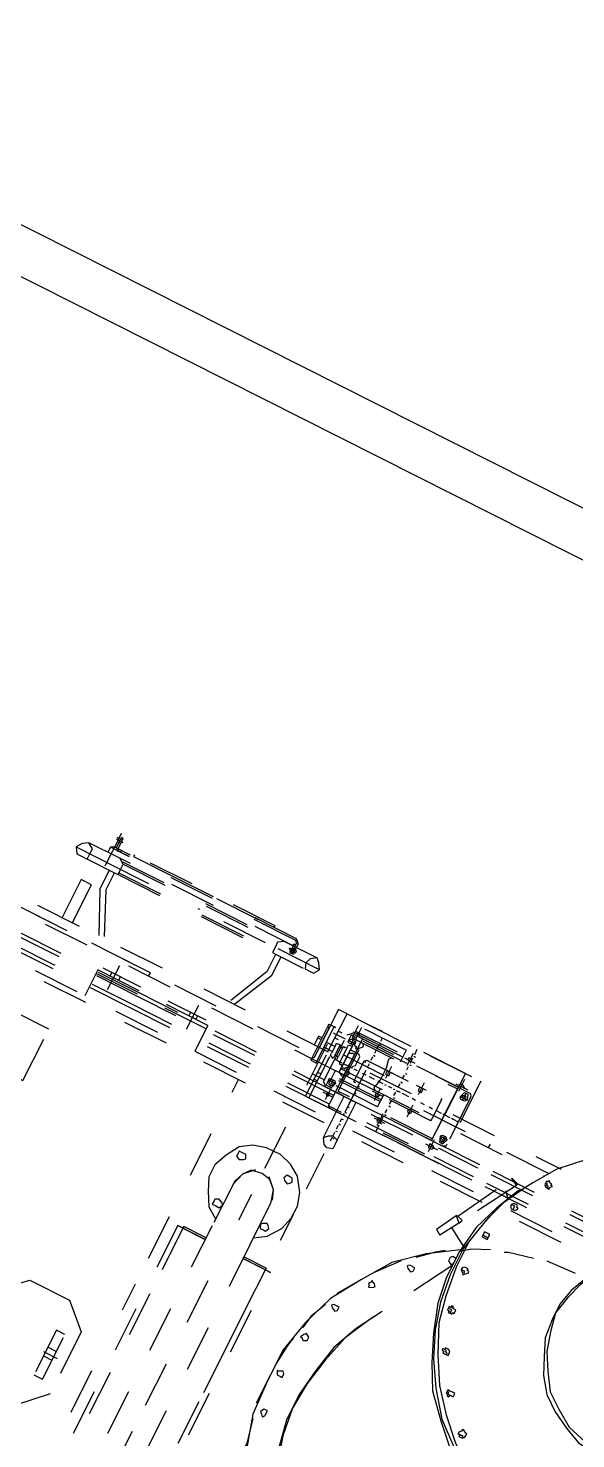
# Model space of a CAD drawing. Header units: metres. Extents: x 0 to 547597, y 0 to 1844684.
# Drawn here: x 543421.426 to 543422.604, y 1844514.609 to 1844517.641 of the extents above; entities that cross this region are included whole.
import ezdxf

# ---------------------------------------------------------------- set-up
doc = ezdxf.new("R2010")
doc.units = ezdxf.units.M
doc.linetypes.add('DASHED', pattern=[0.75, 0.5, -0.25])
for name, color, linetype in [('5_Thep', 4, 'Continuous'), ('TB220kVtuonglai', 8, 'DASHED'), ('TUONG RAO', 61, 'Continuous')]:
    doc.layers.add(name, color=color, linetype=linetype)

# ---------------------------------------------------------------- blocks, each defined once
blk = doc.blocks.new('MBA220-MB')
at = {"color": 1}
for points in [[(-2235.9, 834.9), (-2219.4, 797.7), (-2194.6, 764.6), (-2161.5, 739.8), (-2124.3, 719.1), (-2087.1, 706.7), (-2045.8, 698.5), (-2004.5, 706.7), (-1963.2, 719.1), (-1926, 739.8), (-1888.8, 764.6), (-1864, 797.7), (-1839.2, 834.9), (-1826.8, 880.3), (-1818.5, 921.6), (-1822.6, 963), (-1830.9, 1004.3), (-1847.4, 1041.5), (-1872.2, 1078.7), (-1901.2, 1103.5), (-1938.4, 1124.2), (-1975.5, 1136.6), (-2016.9, 1144.8), (-2062.3, 1140.7)], [(-2074.7, 454.6), (-2033.4, 392.6), (-1983.8, 334.8), (-1921.8, 293.4), (-1855.7, 252.1), (-1785.4, 227.3), (-1711, 210.8), (-1636.6, 210.8), (-1558.1, 214.9), (-1487.9, 235.6)], [(-2140.9, 723.3), (-2103.7, 706.7), (-2066.5, 698.5), (-2029.3, 698.5), (-1987.9, 702.6), (-1950.8, 719.1), (-1913.6, 735.7), (-1880.5, 760.5), (-1855.7, 793.5), (-1835, 830.7), (-1818.5, 867.9), (-1814.4, 909.2), (-1814.4, 950.6), (-1822.6, 991.9), (-1835, 1029.1), (-1855.7, 1062.2), (-1880.5, 1091.1), (-1913.6, 1111.8)], [(-1880.5, 363.7), (-1822.6, 330.6), (-1764.8, 305.8), (-1702.8, 293.4), (-1640.8, 285.2), (-1578.8, 285.2), (-1516.8, 297.6)], [(-1851.6, 347.2), (-1793.7, 318.2), (-1731.7, 301.7), (-1669.7, 289.3), (-1607.7, 285.2), (-1545.7, 293.4), (-1487.9, 310)], [(-2463.2, 967.1), (-2467.4, 901), (-2463.2, 834.9), (-2455, 772.9), (-2434.3, 715), (-2401.2, 657.1), (-2368.2, 607.5), (-2322.7, 562.1), (-2273.1, 529), (-2219.4, 496), (-2157.4, 475.3), (-2099.5, 462.9), (-2037.5, 462.9), (-1971.4, 471.2), (-1913.6, 483.6), (-1851.6, 512.5), (-1793.7, 545.5), (-1744.1, 586.9), (-1698.6, 632.3), (-1661.4, 686.1)], [(-2256.6, 731.5), (-2256.6, 603.4)], [(-2248.3, 731.5), (-2248.3, 603.4)], [(-2227.7, 731.5), (-2227.7, 603.4)], [(-2219.4, 731.5), (-2219.4, 603.4)], [(-2140.9, 698.5), (-2136.7, 632.3)], [(-2252.5, 516.6), (-2198.7, 487.7), (-2136.7, 471.2), (-2078.9, 458.8), (-2016.9, 458.8), (-1954.9, 467), (-1897, 483.6), (-1839.2, 508.4), (-1785.4, 541.4), (-1731.7, 582.7), (-1690.4, 632.3), (-1653.2, 681.9)], [(-2252.5, 516.6), (-2198.7, 487.7), (-2136.7, 471.2), (-2078.9, 458.8), (-2016.9, 458.8), (-1954.9, 467), (-1897, 483.6), (-1839.2, 508.4), (-1785.4, 541.4), (-1731.7, 582.7), (-1690.4, 632.3), (-1653.2, 681.9)], [(-2244.2, 508.4), (-2190.5, 483.6), (-2132.6, 462.9), (-2070.6, 454.6), (-2008.6, 454.6), (-1950.8, 462.9), (-1888.8, 483.6), (-1830.9, 508.4), (-1777.2, 537.3), (-1727.6, 582.7), (-1686.2, 624.1), (-1644.9, 677.8)], [(-2198.7, 512.5), (-2198.7, 640.6)], [(-2186.3, 640.6), (-2186.3, 512.5)], [(-1719.3, 644.7), (-1727.6, 644.7), (-1727.6, 640.6), (-1731.7, 636.5), (-1731.7, 632.3), (-1727.6, 632.3), (-1723.4, 628.2), (-1719.3, 628.2), (-1719.3, 632.3), (-1715.2, 632.3), (-1715.2, 640.6), (-1719.3, 644.7)], [(-1715.2, 640.6), (-1719.3, 640.6), (-1719.3, 636.5), (-1719.3, 636.5), (-1719.3, 628.2)], [(-1715.2, 640.6), (-1719.3, 640.6), (-1719.3, 636.5), (-1719.3, 636.5), (-1719.3, 628.2)], [(-2128.5, 603.4), (-2116.1, 549.7), (-2111.9, 541.4)], [(-1785.4, 582.7), (-1793.7, 582.7), (-1793.7, 578.6), (-1793.7, 570.3), (-1793.7, 570.3), (-1793.7, 566.2), (-1785.4, 566.2), (-1785.4, 570.3), (-1785.4, 570.3), (-1781.3, 570.3), (-1781.3, 574.5), (-1785.4, 574.5), (-1785.4, 582.7), (-1785.4, 582.7)], [(-1785.4, 578.6), (-1785.4, 574.5), (-1785.4, 574.5), (-1785.4, 570.3), (-1789.6, 570.3), (-1789.6, 566.2)], [(-1785.4, 578.6), (-1785.4, 574.5), (-1785.4, 574.5), (-1785.4, 570.3), (-1789.6, 570.3), (-1789.6, 566.2)], [(1554, -1091.1), (-2326.8, -1091.1), (-2326.8, 570.3)], [(-2306.2, 549.7), (-2306.2, 409.2), (-2297.9, 409.2)], [(-2306.2, 549.7), (-2306.2, -1058), (-2297.9, -1058)], [(-2281.4, 566.2), (-2285.5, 570.3), (-2285.5, 566.2), (-2289.7, 566.2), (-2289.7, 562.1), (-2293.8, 557.9), (-2289.7, 557.9), (-2289.7, 553.8), (-2281.4, 553.8), (-2277.3, 557.9), (-2277.3, 566.2), (-2281.4, 566.2)], [(-2277.3, 562.1), (-2281.4, 562.1), (-2281.4, 557.9), (-2285.5, 557.9), (-2285.5, 553.8)], [(-2277.3, 562.1), (-2281.4, 562.1), (-2281.4, 557.9), (-2285.5, 557.9), (-2285.5, 553.8)], [(-2297.9, -1058), (-2297.9, 545.5)], [(-2256.6, 541.4), (-2256.6, 409.2)], [(-2256.6, 516.6), (-2252.5, 516.6)], [(-2244.2, 508.4), (-2252.5, 516.6)], [(-2248.3, 541.4), (-2248.3, 409.2)], [(-2227.7, 541.4), (-2227.7, 409.2)], [(-2219.4, 541.4), (-2219.4, 409.2)], [(-2207, 524.9), (-2211.1, 524.9), (-2211.1, 520.8), (-2215.3, 520.8), (-2215.3, 512.5), (-2211.1, 508.4), (-2207, 508.4), (-2202.9, 512.5), (-2202.9, 520.8), (-2207, 524.9)], [(-2202.9, 516.6), (-2207, 516.6), (-2211.1, 516.6), (-2211.1, 508.4)], [(-2202.9, 516.6), (-2207, 516.6), (-2211.1, 516.6), (-2211.1, 508.4)], [(-1864, 533.2), (-1868.1, 533.2), (-1872.2, 529), (-1872.2, 520.8), (-1868.1, 520.8), (-1868.1, 516.6), (-1864, 516.6), (-1864, 520.8), (-1859.8, 520.8), (-1859.8, 524.9), (-1859.8, 529), (-1859.8, 529), (-1859.8, 533.2), (-1864, 533.2)], [(-1859.8, 529), (-1859.8, 529), (-1864, 529), (-1864, 524.9), (-1868.1, 524.9), (-1868.1, 516.6)], [(-1859.8, 529), (-1859.8, 529), (-1864, 529), (-1864, 524.9), (-1868.1, 524.9), (-1868.1, 516.6)], [(-2252.5, 500.1), (-2256.6, 500.1), (-2260.7, 487.7), (-2260.7, 483.6), (-2252.5, 500.1)], [(-2252.5, 500.1), (-2132.6, 429.8)], [(-2231.8, 483.6), (-2219.4, 496)], [(-2124.3, 496), (-2128.5, 496), (-2132.6, 496), (-2132.6, 483.6), (-2128.5, 483.6), (-2128.5, 483.6), (-2124.3, 483.6), (-2124.3, 483.6), (-2120.2, 483.6), (-2120.2, 496), (-2124.3, 496)], [(-2120.2, 496), (-2124.3, 496), (-2124.3, 491.8), (-2124.3, 491.8), (-2124.3, 483.6)], [(-2120.2, 496), (-2124.3, 496), (-2124.3, 491.8), (-2124.3, 491.8), (-2124.3, 483.6)], [(-2103.7, 512.5), (-2087.1, 475.3), (-2070.6, 454.6)], [(-2037.5, 491.8), (-2041.7, 491.8), (-2041.7, 487.7), (-2045.8, 487.7), (-2045.8, 479.4), (-2041.7, 475.3), (-2037.5, 475.3), (-2033.4, 479.4), (-2029.3, 483.6), (-2029.3, 483.6), (-2033.4, 487.7), (-2037.5, 491.8)], [(-1946.6, 504.2), (-1954.9, 504.2), (-1954.9, 500.1), (-1954.9, 496), (-1959, 496), (-1959, 491.8), (-1954.9, 491.8), (-1954.9, 487.7), (-1946.6, 487.7), (-1946.6, 491.8), (-1942.5, 491.8), (-1942.5, 500.1), (-1946.6, 500.1), (-1946.6, 504.2)], [(-1942.5, 496), (-1950.8, 496), (-1950.8, 487.7)], [(-1942.5, 496), (-1950.8, 496), (-1950.8, 487.7)], [(-2136.7, 417.4), (-2260.7, 483.6)], [(-2107.8, 417.4), (-2083, 458.8)], [(-2033.4, 483.6), (-2037.5, 483.6), (-2037.5, 483.6), (-2037.5, 483.6), (-2037.5, 475.3)], [(-2033.4, 483.6), (-2037.5, 483.6), (-2037.5, 483.6), (-2037.5, 483.6), (-2037.5, 475.3)], [(-2198.7, 322.4), (-2198.7, 450.5)], [(-2186.3, 450.5), (-2186.3, 322.4)], [(-2124.3, 425.7), (-2132.6, 429.8), (-2136.7, 417.4), (-2136.7, 413.3), (-2124.3, 425.7)], [(-2124.3, 425.7), (-2083, 400.9)], [(-2058.2, 425.7), (-2045.8, 409.2), (-2016.9, 376.1)], [(-2054.1, 454.6), (-2054.1, 446.4), (-2049.9, 442.2), (-2041.7, 442.2), (-2037.5, 450.5), (-2041.7, 454.6)], [(-2037.5, 454.6), (-1851.6, 347.2)], [(-2256.6, 409.2), (-2256.6, 409.2)], [(-2256.6, 409.2), (-2256.6, 314.1)], [(-2248.3, 409.2), (-2248.3, 409.2)], [(-2248.3, 409.2), (-2248.3, 314.1)], [(-2227.7, 409.2), (-2227.7, 409.2)], [(-2227.7, 409.2), (-2227.7, 314.1)], [(-2219.4, 409.2), (-2219.4, 409.2)], [(-2219.4, 409.2), (-2219.4, 314.1)], [(-2091.3, 388.5), (-2136.7, 413.3)], [(-2091.3, 388.5), (-2083, 400.9)], [(-1983.8, 380.2), (-1987.9, 384.4), (-1996.2, 384.4), (-1996.2, 372), (-1992.1, 367.8), (-1987.9, 372), (-1983.8, 380.2)], [(-1996.2, 351.3), (-1946.6, 310)], [(-2417.8, 330.6), (-2219.4, 330.6), (-2219.4, 8.3)], [(-2417.8, 8.3), (-2417.8, 330.6)], [(-2388.8, 293.4), (-2388.8, 293.4), (-2388.8, 301.7), (-2388.8, 305.8), (-2393, 301.7), (-2393, 293.4), (-2388.8, 293.4)], [(-2388.8, 285.2), (-2388.8, 314.1)], [(-2376.4, 326.5), (-2380.6, 326.5), (-2384.7, 322.4)], [(-2384.7, 37.2), (-2384.7, 322.4)], [(-2364, 318.2), (-2364, 310), (-2368.2, 305.8), (-2380.6, 310), (-2380.6, 318.2), (-2368.2, 322.4), (-2364, 318.2)], [(-2364, 314.1), (-2380.6, 314.1)], [(-2376.4, 326.5), (-2264.9, 326.5)], [(-2368.2, 310), (-2368.2, 310), (-2368.2, 318.2), (-2372.3, 318.2), (-2376.4, 314.1), (-2372.3, 310), (-2368.2, 310)], [(-2368.2, 322.4), (-2368.2, 305.8)], [(-2318.6, 314.1), (-2318.6, 326.5)], [(-2318.6, 310), (-2318.6, 314.1)], [(-2318.6, 293.4), (-2318.6, 305.8)], [(-2277.3, 318.2), (-2277.3, 310), (-2273.1, 305.8), (-2260.7, 310), (-2260.7, 318.2), (-2273.1, 322.4), (-2277.3, 318.2)], [(-2277.3, 314.1), (-2260.7, 314.1)], [(-2273.1, 322.4), (-2273.1, 305.8)], [(-2273.1, 310), (-2264.9, 310), (-2264.9, 318.2), (-2273.1, 318.2), (-2273.1, 310), (-2273.1, 310)], [(-2256.6, 318.2), (-2260.7, 326.5), (-2264.9, 326.5)], [(-2256.6, 318.2), (-2256.6, 37.2)], [(-2244.2, 293.4), (-2240.1, 293.4), (-2240.1, 301.7), (-2244.2, 305.8), (-2248.3, 301.7), (-2248.3, 293.4), (-2244.2, 293.4)], [(-2244.2, 285.2), (-2244.2, 314.1)], [(-1913.6, 314.1), (-1917.7, 322.4), (-1921.8, 326.5), (-1926, 322.4), (-1930.1, 314.1), (-1926, 314.1), (-1921.8, 310), (-1917.7, 314.1), (-1913.6, 314.1)], [(-2219.4, 66.1), (-2223.5, 62), (-2417.8, 62), (-2417.8, 293.4), (-2219.4, 293.4), (-2219.4, 66.1)], [(-2417.8, 293.4), (-2417.8, 62)], [(-2405.4, 297.6), (-2376.4, 297.6)], [(-2256.6, 62), (-2256.6, 293.4), (-2384.7, 293.4), (-2384.7, 62), (-2256.6, 62)], [(-2380.6, 70.3), (-2380.6, 293.4), (-2380.6, 293.4)], [(-2380.6, 293.4), (-2380.6, 293.4)], [(-2380.6, 293.4), (-2260.7, 293.4)], [(-2318.6, 289.3), (-2318.6, 293.4)], [(-2318.6, 272.8), (-2318.6, 285.2)], [(-2260.7, 297.6), (-2231.8, 297.6)], [(-2260.7, 293.4), (-2260.7, 293.4)], [(-2260.7, 293.4), (-2260.7, 70.3)], [(-2223.5, 293.4), (-2223.5, 62)], [(-1921.8, 293.4), (-1872.2, 260.4), (-1868.1, 260.4)], [(-1835, 272.8), (-1839.2, 276.9), (-1847.4, 276.9), (-1847.4, 264.5), (-1843.3, 260.4), (-1839.2, 264.5), (-1835, 272.8)], [(-2347.5, 90.9), (-2347.5, 272.8)], [(-2343.4, 272.8), (-2347.5, 272.8)], [(-2343.4, 272.8), (-2297.9, 272.8)], [(-2318.6, 272.8), (-2318.6, 272.8)], [(-2318.6, 256.2), (-2318.6, 264.5)], [(-2318.6, 252.1), (-2318.6, 252.1)], [(-2318.6, 235.6), (-2318.6, 243.8)], [(-2293.8, 272.8), (-2297.9, 272.8)], [(-2293.8, 272.8), (-2293.8, 90.9)], [(-2256.6, 252.1), (-2256.6, 124)], [(-2248.3, 252.1), (-2248.3, 124)], [(-2227.7, 252.1), (-2227.7, 124)], [(-2219.4, 252.1), (-2219.4, 124)], [(-2198.7, 132.3), (-2198.7, 260.4)], [(-2186.3, 260.4), (-2186.3, 132.3)], [(-1839.2, 248), (-1802, 231.4), (-1773, 227.3)], [(-1748.2, 239.7), (-1752.4, 248), (-1760.6, 248), (-1764.8, 239.7), (-1760.6, 235.6), (-1752.4, 231.4), (-1752.4, 235.6), (-1748.2, 239.7)], [(-2359.9, 223.2), (-2331, 223.2)], [(-2347.5, 235.6), (-2347.5, 210.8)], [(-2347.5, 219), (-2339.2, 219), (-2339.2, 227.3), (-2347.5, 227.3), (-2347.5, 219), (-2347.5, 219)], [(-2318.6, 231.4), (-2318.6, 231.4)], [(-2318.6, 214.9), (-2318.6, 223.2)], [(-2306.2, 223.2), (-2277.3, 223.2)], [(-2293.8, 235.6), (-2293.8, 210.8)], [(-2293.8, 219), (-2289.7, 219), (-2285.5, 223.2), (-2289.7, 227.3), (-2293.8, 227.3), (-2293.8, 219), (-2293.8, 219)], [(-1744.1, 219), (-1723.4, 214.9), (-1678, 210.8)], [(-1657.3, 231.4), (-1657.3, 235.6), (-1665.6, 235.6), (-1669.7, 231.4), (-1665.6, 223.2), (-1665.6, 219), (-1657.3, 223.2), (-1657.3, 231.4)], [(-1562.3, 235.6), (-1566.4, 239.7), (-1578.8, 239.7), (-1578.8, 231.4), (-1570.5, 227.3), (-1566.4, 231.4), (-1562.3, 235.6)], [(-1549.9, 219), (-1496.1, 231.4), (-1487.9, 231.4)], [(-2388.8, 161.2), (-2388.8, 186)], [(-2318.6, 210.8), (-2318.6, 210.8)], [(-2318.6, 194.2), (-2318.6, 206.6)], [(-2318.6, 190.1), (-2318.6, 194.2)], [(-2318.6, 177.7), (-2318.6, 186)], [(-2244.2, 161.2), (-2244.2, 186)], [(-1649, 210.8), (-1582.9, 210.8)], [(-2405.4, 177.7), (-2417.8, 177.7)], [(-2405.4, 173.6), (-2376.4, 173.6)], [(-2405.4, 157.1), (-2376.4, 157.1)], [(-2405.4, 157.1), (-2405.4, 41.3)], [(-2401.2, 177.7), (-2401.2, 181.8)], [(-2384.7, 177.7), (-2397.1, 177.7)], [(-2388.8, 169.5), (-2388.8, 169.5), (-2388.8, 177.7), (-2388.8, 177.7), (-2393, 177.7), (-2393, 169.5), (-2388.8, 169.5)], [(-2393, 41.3), (-2393, 157.1)], [(-2388.8, 157.1), (-2388.8, 41.3)], [(-2380.6, 177.7), (-2380.6, 181.8)], [(-2368.2, 177.7), (-2376.4, 177.7)], [(-2376.4, 41.3), (-2376.4, 157.1)], [(-2359.9, 177.7), (-2359.9, 181.8)], [(-2347.5, 177.7), (-2355.8, 177.7)], [(-2347.5, 157.1), (-2347.5, 132.3)], [(-2339.2, 177.7), (-2339.2, 181.8)], [(-2326.8, 177.7), (-2335.1, 177.7)], [(-2318.6, 177.7), (-2318.6, 181.8)], [(-2318.6, 169.5), (-2318.6, 173.6)], [(-2318.6, 157.1), (-2318.6, 165.3)], [(-2318.6, 148.8), (-2318.6, 152.9)], [(-2306.2, 177.7), (-2314.5, 177.7)], [(-2302.1, 177.7), (-2302.1, 181.8)], [(-2269, 157.1), (-2297.9, 157.1)], [(-2297.9, 41.3), (-2297.9, 157.1)], [(-2285.5, 177.7), (-2293.8, 177.7)], [(-2293.8, 157.1), (-2293.8, 132.3)], [(-2285.5, 157.1), (-2285.5, 41.3)], [(-2281.4, 177.7), (-2281.4, 181.8)], [(-2281.4, 157.1), (-2281.4, 41.3)], [(-2264.9, 177.7), (-2273.1, 177.7)], [(-2269, 157.1), (-2269, 41.3)], [(-2260.7, 177.7), (-2260.7, 181.8)], [(-2260.7, 173.6), (-2231.8, 173.6)], [(-2244.2, 177.7), (-2256.6, 177.7)], [(-2244.2, 169.5), (-2240.1, 169.5), (-2240.1, 177.7), (-2244.2, 177.7), (-2248.3, 177.7), (-2248.3, 169.5), (-2244.2, 169.5)], [(-2240.1, 177.7), (-2240.1, 181.8)], [(-2219.4, 177.7), (-2235.9, 177.7)], [(-2372.3, 132.3), (-2376.4, 136.4)], [(-2372.3, 132.3), (-2368.2, 132.3)], [(-2368.2, 132.3), (-2351.6, 136.4), (-2335.1, 136.4), (-2322.7, 136.4), (-2306.2, 132.3)], [(-2359.9, 144.7), (-2331, 144.7)], [(-2347.5, 140.5), (-2339.2, 140.5), (-2339.2, 148.8), (-2347.5, 148.8), (-2347.5, 140.5), (-2347.5, 140.5)], [(-2335.1, 140.5), (-2335.1, -37.2)], [(-2318.6, 136.4), (-2318.6, 144.7)], [(-2318.6, 132.3), (-2318.6, 136.4)], [(-2318.6, 111.6), (-2318.6, 124)], [(-2306.2, 144.7), (-2277.3, 144.7)], [(-2302.1, 132.3), (-2306.2, 132.3)], [(-2297.9, 136.4), (-2302.1, 132.3)], [(-2293.8, 140.5), (-2289.7, 140.5), (-2285.5, 144.7), (-2289.7, 148.8), (-2293.8, 148.8), (-2293.8, 140.5), (-2293.8, 140.5)], [(-2405.4, 99.2), (-2397.1, 99.2)], [(-2393, 99.2), (-2393, 103.3)], [(-2388.8, 99.2), (-2380.6, 99.2)], [(-2380.6, 99.2), (-2380.6, 103.3)], [(-2376.4, 99.2), (-2368.2, 99.2)], [(-2364, 99.2), (-2364, 103.3)], [(-2359.9, 99.2), (-2351.6, 99.2)], [(-2347.5, 99.2), (-2347.5, 103.3)], [(-2343.4, 99.2), (-2335.1, 99.2)], [(-2335.1, 99.2), (-2335.1, 103.3)], [(-2326.8, 99.2), (-2322.7, 99.2)], [(-2326.8, 99.2), (-2041.7, 99.2)], [(-2318.6, 111.6), (-2318.6, 111.6)], [(-2318.6, 99.2), (-2318.6, 103.3)], [(-2318.6, 95.1), (-2318.6, 103.3)], [(-2314.5, 99.2), (-2306.2, 99.2)], [(-2306.2, 99.2), (-2306.2, 103.3)], [(-2297.9, 99.2), (-2293.8, 99.2)], [(-2289.7, 99.2), (-2289.7, 103.3)], [(-2285.5, 99.2), (-2277.3, 99.2)], [(-2273.1, 99.2), (-2273.1, 103.3)], [(-2157.4, 111.6), (-2269, 111.6)], [(-2269, 99.2), (-2260.7, 99.2)], [(-2256.6, 99.2), (-2256.6, 103.3)], [(-2252.5, 99.2), (-2248.3, 99.2)], [(-2240.1, 99.2), (-2240.1, 103.3)], [(-2240.1, 99.2), (-2231.8, 99.2)], [(-2227.7, 99.2), (-2227.7, 103.3)], [(-2223.5, 99.2), (-2219.4, 99.2)], [(-2211.1, 99.2), (-2211.1, 103.3)], [(-2211.1, 99.2), (-2202.9, 99.2)], [(-2198.7, 99.2), (-2198.7, 103.3)], [(-2194.6, 99.2), (-2186.3, 99.2)], [(-2182.2, 99.2), (-2182.2, 103.3)], [(-2178.1, 99.2), (-2169.8, 99.2)], [(-2140.9, 99.2), (-2145, 90.9), (-2157.4, 82.7), (-2165.7, 90.9), (-2169.8, 99.2), (-2165.7, 111.6), (-2157.4, 111.6), (-2145, 111.6), (-2140.9, 99.2)], [(-2165.7, 99.2), (-2165.7, 103.3)], [(-2165.7, 99.2), (-2157.4, 99.2)], [(-1897, 45.5), (-1913.6, 70.3), (-1942.5, 90.9), (-1971.4, 99.2), (-2000.3, 99.2), (-2029.3, 90.9), (-2058.2, 70.3), (-2074.7, 45.5), (-2083, 16.5), (-2083, -16.5), (-2074.7, -45.5), (-2058.2, -70.3), (-2029.3, -86.8), (-2000.3, -99.2), (-1971.4, -99.2), (-1942.5, -86.8), (-1913.6, -70.3), (-1897, -45.5)], [(-1897, 45.5), (-1913.6, 70.3), (-1942.5, 90.9), (-1971.4, 99.2), (-2000.3, 99.2), (-2029.3, 90.9), (-2058.2, 70.3), (-2074.7, 45.5), (-2083, 16.5), (-2083, -16.5), (-2074.7, -45.5), (-2058.2, -70.3), (-2029.3, -86.8), (-2000.3, -99.2), (-1971.4, -99.2), (-1942.5, -86.8), (-1913.6, -70.3), (-1897, -45.5)], [(-1979.7, 99.2), (-1917.7, 99.2)], [(-1847.4, 45.5), (-1847.4, 99.2), (-1851.6, 99.2), (-1851.6, 45.5)], [(-1851.6, 99.2), (-1471.3, 99.2)], [(-1256.4, 111.6), (-1847.4, 111.6)], [(-1847.4, 99.2), (-1847.4, 111.6)], [(-1847.4, 111.6), (-1847.4, 45.5)], [(-1690.4, 99.2), (-1847.4, 99.2)], [(-1690.4, 99.2), (-1591.2, 99.2)], [(-1529.2, 99.2), (-1401.1, 99.2)], [(-2388.8, 37.2), (-2388.8, 62)], [(-2380.6, 70.3), (-2380.6, 66.1), (-2380.6, 66.1)], [(-2260.7, 66.1), (-2380.6, 66.1)], [(-2376.4, 66.1), (-2372.3, 70.3)], [(-2372.3, 70.3), (-2368.2, 70.3)], [(-2368.2, 70.3), (-2368.2, 70.3), (-2364, 66.1), (-2359.9, 62), (-2359.9, 62)], [(-2359.9, 49.6), (-2364, 49.6), (-2368.2, 49.6), (-2364, 53.7), (-2364, 57.9), (-2359.9, 57.9), (-2359.9, 62)], [(-2359.9, 62), (-2359.9, 62)], [(-2318.6, 70.3), (-2322.7, 70.3), (-2322.7, 70.3), (-2326.8, 74.4), (-2347.5, 74.4), (-2351.6, 70.3), (-2351.6, 70.3)], [(-2351.6, 70.3), (-2351.6, 49.6)], [(-2297.9, 86.8), (-2343.4, 86.8), (-2347.5, 90.9)], [(-2347.5, 57.9), (-2347.5, 62), (-2293.8, 62), (-2293.8, 57.9)], [(-2343.4, 86.8), (-2343.4, 90.9)], [(-2318.6, 90.9), (-2318.6, 90.9)], [(-2318.6, 74.4), (-2318.6, 82.7)], [(-2318.6, 70.3), (-2318.6, 49.6)], [(-2318.6, 70.3), (-2318.6, 70.3)], [(-2318.6, 53.7), (-2318.6, 66.1)], [(-2306.2, 70.3), (-2306.2, 70.3), (-2310.3, 66.1), (-2314.5, 62), (-2314.5, 62)], [(-2314.5, 49.6), (-2310.3, 49.6), (-2306.2, 49.6), (-2310.3, 53.7), (-2310.3, 57.9), (-2314.5, 57.9), (-2314.5, 62)], [(-2314.5, 62), (-2314.5, 62)], [(-2302.1, 70.3), (-2306.2, 70.3)], [(-2302.1, 70.3), (-2297.9, 66.1)], [(-2297.9, 86.8), (-2293.8, 86.8), (-2293.8, 90.9)], [(-2157.4, 82.7), (-2269, 82.7)], [(-2260.7, 66.1), (-2260.7, 70.3)], [(-2256.6, 62), (-2256.6, -66.1)], [(-2248.3, 62), (-2248.3, -66.1)], [(-2244.2, 37.2), (-2244.2, 62)], [(-2227.7, 62), (-2227.7, -66.1)], [(-2219.4, 62), (-2219.4, -66.1)], [(-2198.7, -57.9), (-2198.7, 70.3)], [(-2186.3, 70.3), (-2186.3, -57.9)], [(-2033.4, 57.9), (-2037.5, 62), (-2041.7, 66.1), (-2049.9, 62), (-2049.9, 57.9), (-2049.9, 49.6), (-2041.7, 45.5), (-2037.5, 49.6), (-2033.4, 57.9)], [(-2033.4, 57.9), (-2037.5, 62), (-2041.7, 66.1), (-2049.9, 62), (-2049.9, 57.9), (-2049.9, 49.6), (-2041.7, 45.5), (-2037.5, 49.6), (-2033.4, 57.9)], [(-1921.8, 57.9), (-1921.8, 62), (-1930.1, 66.1), (-1934.2, 62), (-1938.4, 57.9), (-1934.2, 49.6), (-1930.1, 45.5), (-1921.8, 49.6), (-1921.8, 57.9)], [(-1921.8, 57.9), (-1921.8, 62), (-1930.1, 66.1), (-1934.2, 62), (-1938.4, 57.9), (-1934.2, 49.6), (-1930.1, 45.5), (-1921.8, 49.6), (-1921.8, 57.9)], [(-2405.4, 49.6), (-2376.4, 49.6)], [(-2405.4, 41.3), (-2376.4, 41.3)], [(-2388.8, 45.5), (-2388.8, 49.6), (-2388.8, 49.6), (-2388.8, 53.7), (-2393, 49.6), (-2393, 49.6), (-2388.8, 45.5)], [(-2384.7, 37.2), (-2380.6, 33.1), (-2376.4, 28.9)], [(-2364, 37.2), (-2364, 49.6), (-2368.2, 53.7), (-2380.6, 49.6), (-2380.6, 37.2), (-2368.2, 37.2), (-2364, 37.2)], [(-2364, 45.5), (-2380.6, 45.5)], [(-2368.2, 37.2), (-2368.2, 41.3), (-2368.2, 49.6), (-2372.3, 49.6), (-2376.4, 45.5), (-2372.3, 41.3), (-2368.2, 37.2)], [(-2368.2, 37.2), (-2368.2, 53.7)], [(-2351.6, 41.3), (-2359.9, 41.3), (-2359.9, 45.5), (-2359.9, 49.6), (-2359.9, 49.6), (-2351.6, 49.6)], [(-2351.6, 49.6), (-2318.6, 49.6)], [(-2351.6, 41.3), (-2351.6, 37.2)], [(-2351.6, 41.3), (-2318.6, 41.3)], [(-2347.5, 33.1), (-2351.6, 33.1), (-2351.6, 37.2)], [(-2347.5, 57.9), (-2343.4, 49.6), (-2339.2, 49.6)], [(-2347.5, 33.1), (-2347.5, 24.8)], [(-2347.5, 33.1), (-2326.8, 33.1)], [(-2302.1, 49.6), (-2339.2, 49.6)], [(-2318.6, 33.1), (-2326.8, 33.1)], [(-2326.8, 33.1), (-2326.8, 24.8)], [(-2318.6, 49.6), (-2318.6, 53.7)], [(-2318.6, 41.3), (-2314.5, 41.3), (-2314.5, 45.5), (-2314.5, 49.6), (-2314.5, 49.6), (-2318.6, 49.6)], [(-2318.6, 28.9), (-2318.6, 45.5)], [(-2318.6, 41.3), (-2318.6, 37.2)], [(-2302.1, 49.6), (-2297.9, 49.6), (-2293.8, 57.9)], [(-2269, 41.3), (-2297.9, 41.3)], [(-2277.3, 37.2), (-2277.3, 49.6), (-2273.1, 53.7), (-2260.7, 49.6), (-2260.7, 37.2), (-2273.1, 37.2), (-2277.3, 37.2)], [(-2277.3, 45.5), (-2260.7, 45.5)], [(-2273.1, 37.2), (-2273.1, 53.7)], [(-2273.1, 37.2), (-2264.9, 41.3), (-2264.9, 49.6), (-2273.1, 49.6), (-2273.1, 41.3), (-2273.1, 37.2)], [(-2264.9, 28.9), (-2260.7, 33.1), (-2256.6, 37.2)], [(-2260.7, 49.6), (-2231.8, 49.6)], [(-2244.2, 45.5), (-2240.1, 49.6), (-2240.1, 49.6), (-2244.2, 53.7), (-2248.3, 49.6), (-2248.3, 49.6), (-2244.2, 45.5)], [(-1979.7, 45.5), (-2008.6, 37.2), (-2029.3, 16.5)], [(-1987.9, 45.5), (-2008.6, 37.2), (-2025.1, 20.7), (-2029.3, 0), (-2025.1, -24.8), (-2008.6, -37.2), (-1987.9, -45.5)], [(-1979.7, 45.5), (-2008.6, 37.2), (-2029.3, 16.5)], [(-1987.9, 45.5), (-2008.6, 37.2), (-2025.1, 20.7), (-2029.3, 0), (-2025.1, -24.8), (-2008.6, -37.2), (-1987.9, -45.5)], [(-1880.5, 45.5), (-1987.9, 45.5)], [(-1880.5, 45.5), (-1987.9, 45.5)], [(-1880.5, 45.5), (-913.4, 45.5)], [(-1880.5, 45.5), (-913.4, 45.5)], [(-2219.4, 16.5), (-2417.8, 16.5)], [(-2219.4, 8.3), (-2417.8, 8.3)], [(-2326.8, 8.3), (-2417.8, 8.3), (-2417.8, -12.4), (-2326.8, -12.4)], [(-2041.7, 0), (-2417.8, 0)], [(-2380.6, -4.1), (-2380.6, 0)], [(-2264.9, 28.9), (-2376.4, 28.9)], [(-2376.4, 8.3), (-2376.4, 16.5)], [(-2368.2, 0), (-2368.2, 28.9)], [(-2359.9, 8.3), (-2359.9, 16.5)], [(-2351.6, 24.8), (-2351.6, 28.9)], [(-2347.5, 16.5), (-2351.6, 16.5), (-2351.6, 24.8)], [(-2351.6, 24.8), (-2318.6, 24.8)], [(-2347.5, 16.5), (-2326.8, 16.5)], [(-2343.4, 16.5), (-2343.4, -4.1)], [(-2331, 16.5), (-2331, -4.1)], [(-2318.6, 24.8), (-2322.7, 16.5), (-2326.8, 16.5)], [(-2293.8, -4.1), (-2293.8, 0)], [(-2277.3, 8.3), (-2277.3, 16.5)], [(-2269, 0), (-2269, 28.9)], [(-2260.7, 8.3), (-2260.7, 16.5)], [(-1917.7, 0), (-1979.7, 0)], [(-1471.3, 0), (-1851.6, 0)], [(-1347.3, 0), (-1409.3, 0)], [(-2372.3, -12.4), (-2372.3, -12.4), (-2376.4, -16.5), (-2380.6, -16.5), (-2380.6, -4.1), (-2380.6, -4.1), (-2380.6, -4.1)], [(-2380.6, -4.1), (-2293.8, -4.1)], [(-2380.6, -16.5), (-2293.8, -16.5)], [(-2372.3, -12.4), (-2302.1, -12.4)], [(-2326.8, -24.8), (-2326.8, -16.5), (-2347.5, -16.5), (-2347.5, -24.8), (-2326.8, -24.8)], [(-2343.4, -24.8), (-2343.4, -16.5)], [(-2343.4, -24.8), (-2331, -24.8)], [(-2326.8, -24.8), (-2326.8, -16.5)], [(-2302.1, -12.4), (-2302.1, -12.4), (-2297.9, -16.5), (-2293.8, -16.5), (-2293.8, -4.1), (-2293.8, -4.1), (-2293.8, -4.1)], [(-2029.3, -16.5), (-2008.6, -37.2), (-1979.7, -45.5)], [(-2029.3, -16.5), (-2008.6, -37.2), (-1979.7, -45.5)], [(-2033.4, -57.9), (-2037.5, -49.6), (-2041.7, -45.5), (-2049.9, -49.6), (-2049.9, -57.9), (-2049.9, -66.1), (-2041.7, -66.1), (-2037.5, -66.1), (-2033.4, -57.9)], [(-2033.4, -57.9), (-2037.5, -49.6), (-2041.7, -45.5), (-2049.9, -49.6), (-2049.9, -57.9), (-2049.9, -66.1), (-2041.7, -66.1), (-2037.5, -66.1), (-2033.4, -57.9)], [(-1987.9, -45.5), (-1880.5, -45.5)], [(-1987.9, -45.5), (-1880.5, -45.5)], [(-1921.8, -57.9), (-1921.8, -49.6), (-1930.1, -45.5), (-1934.2, -49.6), (-1938.4, -57.9), (-1934.2, -66.1), (-1930.1, -66.1), (-1921.8, -66.1), (-1921.8, -57.9)], [(-1921.8, -57.9), (-1921.8, -49.6), (-1930.1, -45.5), (-1934.2, -49.6), (-1938.4, -57.9), (-1934.2, -66.1), (-1930.1, -66.1), (-1921.8, -66.1), (-1921.8, -57.9)], [(-1880.5, -45.5), (-913.4, -45.5)], [(-1880.5, -45.5), (-913.4, -45.5)], [(-1851.6, -45.5), (-1851.6, -99.2), (-1847.4, -99.2), (-1847.4, -45.5)], [(-1847.4, -45.5), (-1847.4, -111.6)], [(-2475.6, -86.8), (-2488, -95.1), (-2496.3, -103.3), (-2488, -115.7), (-2475.6, -119.9)], [(-2475.6, -86.8), (-2475.6, -194.2)], [(-2475.6, -119.9), (-2463.2, -115.7), (-2463.2, -103.3), (-2463.2, -95.1), (-2475.6, -86.8)], [(-2496.3, -181.8), (-2496.3, -103.3)], [(-2463.2, -181.8), (-2463.2, -119.9)], [(-2198.7, -248), (-2198.7, -119.9)], [(-2186.3, -119.9), (-2186.3, -248)], [(-1847.4, -99.2), (-1690.4, -99.2)], [(-1847.4, -111.6), (-1847.4, -99.2)], [(-1847.4, -111.6), (1731.7, -111.6)], [(-1591.2, -99.2), (-1690.4, -99.2)], [(-1401.1, -99.2), (-1529.2, -99.2)], [(-2488, -161.2), (-2483.9, -161.2), (-2479.8, -161.2), (-2479.8, -152.9), (-2483.9, -152.9), (-2488, -148.8), (-2492.2, -152.9), (-2492.2, -157.1)], [(-2483.9, -148.8), (-2483.9, -161.2)], [(-2256.6, -128.1), (-2256.6, -256.2)], [(-2248.3, -128.1), (-2248.3, -256.2)], [(-2227.7, -128.1), (-2227.7, -256.2)], [(-2219.4, -128.1), (-2219.4, -256.2)], [(-1756.5, -136.4), (-2186.3, -136.4)], [(-1632.5, -136.4), (-1694.5, -136.4)], [(-1186.2, -136.4), (-1566.4, -136.4)], [(-2504.6, -152.9), (-2508.7, -157.1), (-2512.8, -161.2)], [(-2512.8, -161.2), (-2512.8, -599.3)], [(-2504.6, -157.1), (-2508.7, -161.2), (-2508.7, -161.2)], [(-2508.7, -161.2), (-2508.7, -599.3)], [(-2504.6, -152.9), (-2496.3, -152.9)], [(-2504.6, -157.1), (-2496.3, -157.1)], [(-2496.3, -161.2), (-2500.4, -161.2), (-2500.4, -157.1)], [(-2479.8, -152.9), (-2496.3, -152.9)], [(-2496.3, -152.9), (-2496.3, -607.5)], [(-2496.3, -157.1), (-2492.2, -157.1)], [(-2496.3, -161.2), (-2488, -161.2)], [(-2496.3, -181.8), (-2488, -194.2), (-2475.6, -194.2), (-2463.2, -194.2), (-2463.2, -181.8)], [(-2479.8, -152.9), (-2483.9, -152.9), (-2488, -152.9), (-2492.2, -152.9), (-2488, -161.2), (-2483.9, -161.2), (-2479.8, -152.9)], [(-2483.9, -161.2), (-2488, -161.2), (-2492.2, -157.1)], [(-2483.9, -152.9), (-2483.9, -152.9), (-2488, -152.9), (-2488, -157.1), (-2483.9, -157.1), (-2483.9, -152.9)], [(-2488, -161.2), (-2488, -157.1)], [(-2488, -161.2), (-2488, -165.3)], [(-2483.9, -161.2), (-2483.9, -161.2), (-2488, -165.3)], [(-2479.8, -152.9), (-2483.9, -152.9)], [(-2483.9, -161.2), (-2483.9, -157.1)], [(-2475.6, -318.2), (-2475.6, -161.2)], [(-2417.8, -173.6), (-2463.2, -173.6)], [(-2417.8, -173.6), (-2260.7, -248)], [(-2492.2, -570.3), (-2492.2, -190.1)], [(-2488, -566.2), (-2488, -194.2)], [(-2467.4, -566.2), (-2467.4, -194.2)], [(-2421.9, -186), (-2463.2, -186)], [(-2463.2, -566.2), (-2463.2, -194.2)], [(-2421.9, -186), (-2269, -256.2)], [(-1401.1, -396.8), (-1549.9, -396.8), (-1599.5, -343), (-1599.5, -248), (-1549.9, -194.2)], [(-1549.9, -194.2), (-1401.1, -194.2), (-1347.3, -248)], [(-2512.8, -553.8), (-2512.8, -214.9), (-2517, -214.9), (-2517, -553.8), (-2512.8, -553.8)], [(-1421.7, -243.8), (-1421.7, -223.2), (-1529.2, -223.2), (-1529.2, -243.8), (-1421.7, -243.8)], [(-1487.9, -223.2), (-1487.9, -243.8)], [(-1475.5, -248), (-1475.5, -214.9)], [(-1467.2, -243.8), (-1467.2, -223.2)], [(-2269, -256.2), (-2269, -347.2)], [(-2260.7, -248), (-2260.7, -347.2)], [(-2260.7, -248), (-2198.7, -248)], [(-2252.5, -248), (-2252.5, -347.2)], [(-2289.7, -285.2), (-2231.8, -285.2)], [(-2269, -276.9), (-2260.7, -276.9)], [(-2269, -293.4), (-2260.7, -293.4)], [(-2264.9, -285.2), (-2240.1, -285.2)], [(-2256.6, -318.2), (-2256.6, -409.2)], [(-2248.3, -318.2), (-2248.3, -409.2)], [(-2227.7, -318.2), (-2227.7, -409.2)], [(-2219.4, -318.2), (-2219.4, -409.2)], [(-2198.7, -438.1), (-2198.7, -310)], [(-2186.3, -310), (-2186.3, -438.1)], [(-2475.6, -380.2), (-2475.6, -376.1)], [(-2306.2, -409.2), (-2306.2, -1058), (-2297.9, -1058)], [(-2297.9, -409.2), (-2306.2, -409.2)], [(-2269, -413.3), (-2269, -504.2)], [(-2260.7, -413.3), (-2260.7, -512.5)], [(-2256.6, -409.2), (-2256.6, -537.3)], [(-2256.6, -409.2), (-2256.6, -409.2)], [(-2252.5, -413.3), (-2252.5, -512.5)], [(-2248.3, -409.2), (-2248.3, -537.3)], [(-2227.7, -409.2), (-2227.7, -537.3)], [(-2227.7, -409.2), (-2227.7, -409.2)], [(-2219.4, -409.2), (-2219.4, -537.3)], [(-2475.6, -599.3), (-2475.6, -446.4)], [(-2289.7, -475.3), (-2231.8, -475.3)], [(-2269, -462.9), (-2260.7, -462.9)], [(-2269, -483.6), (-2260.7, -483.6)], [(-2264.9, -475.3), (-2240.1, -475.3)], [(-2421.9, -574.5), (-2269, -504.2)], [(-2417.8, -586.9), (-2260.7, -512.5)], [(-2260.7, -512.5), (-2198.7, -512.5)], [(-2198.7, -632.3), (-2198.7, -504.2)], [(-2186.3, -504.2), (-2186.3, -632.3)], [(-2508.7, -562.1), (-2508.7, -586.9)], [(-2508.7, -562.1), (-2508.7, -562.1)], [(-2463.2, -578.6), (-2463.2, -566.2), (-2475.6, -566.2), (-2488, -566.2), (-2496.3, -578.6)], [(-2475.6, -673.7), (-2475.6, -566.2)], [(-2421.9, -574.5), (-2463.2, -574.5)], [(-1975.5, -632.3), (-1975.5, -549.7), (-2099.5, -549.7), (-2099.5, -632.3)], [(-2512.8, -599.3), (-2545.9, -599.3)], [(-2512.8, -599.3), (-2545.9, -599.3)], [(-2545.9, -599.3), (-2545.9, -599.3)], [(-2512.8, -591), (-2537.6, -591)], [(-2537.6, -591), (-2537.6, -595.1)], [(-2512.8, -595.1), (-2537.6, -595.1)], [(-2537.6, -599.3), (-2537.6, -599.3)], [(-2533.5, -591), (-2533.5, -595.1)], [(-2533.5, -595.1), (-2533.5, -603.4)], [(-2529.4, -586.9), (-2529.4, -599.3)], [(-2529.4, -595.1), (-2529.4, -603.4)], [(-2525.2, -591), (-2525.2, -595.1)], [(-2525.2, -599.3), (-2525.2, -599.3)], [(-2508.7, -582.7), (-2512.8, -582.7)], [(-2512.8, -591), (-2508.7, -586.9), (-2508.7, -586.9)], [(-2512.8, -595.1), (-2508.7, -591)], [(-2512.8, -599.3), (-2508.7, -607.5), (-2504.6, -607.5)], [(-2496.3, -599.3), (-2512.8, -599.3)], [(-2496.3, -599.3), (-2512.8, -599.3)], [(-2508.7, -591), (-2508.7, -586.9)], [(-2508.7, -599.3), (-2508.7, -607.5), (-2504.6, -607.5)], [(-2496.3, -578.6), (-2496.3, -653)], [(-2467.4, -599.3), (-2496.3, -599.3)], [(-2471.5, -599.3), (-2496.3, -599.3)], [(-2471.5, -599.3), (-2471.5, -599.3)], [(-2463.2, -578.6), (-2463.2, -640.6)], [(-2417.8, -586.9), (-2463.2, -586.9)], [(-2256.6, -599.3), (-2256.6, -727.4)], [(-2248.3, -599.3), (-2248.3, -727.4)], [(-2227.7, -599.3), (-2227.7, -727.4)], [(-2219.4, -599.3), (-2219.4, -727.4)], [(-2504.6, -607.5), (-2496.3, -607.5)], [(-2504.6, -607.5), (-2496.3, -607.5)], [(-2326.8, -607.5), (-2417.8, -607.5), (-2417.8, -632.3), (-2326.8, -632.3)], [(-2475.6, -640.6), (-2488, -640.6), (-2496.3, -653), (-2488, -665.4), (-2475.6, -673.7)], [(-2475.6, -673.7), (-2463.2, -665.4), (-2463.2, -653), (-2463.2, -640.6), (-2475.6, -640.6)]]:
    blk.add_lwpolyline(points, dxfattribs=at)
blk = doc.blocks.new('mb moiTQK')
at = {"layer": 'TUONG RAO'}
for p, q in [((-23.6684, -80.4325), (-23.6684, -84.5878)), ((-23.5684, -80.5325), (-23.5684, -84.4878))]:
    blk.add_line(p, q, dxfattribs=at)
at = {"layer": 'TB220kVtuonglai', "ltscale": 3000, "xscale": 0.001, "yscale": 0.001, "zscale": 0.001}
blk.add_blockref('MBA220-MB', (-20.0517, -82.5102), dxfattribs=at)
blk = doc.blocks.new('ACAD-DinhViTuyenDz220kV')
blk.add_circle((543470.1879, 1844560.0696), 117.5514)
at = {"layer": '5_Thep', "rotation": 243.2403583287449}
blk.add_blockref('mb moiTQK', (543485.661, 1844458.313), dxfattribs=at)

msp = doc.modelspace()

# ---------------------------------------------------------------- block references
msp.add_blockref('ACAD-DinhViTuyenDz220kV', (0, 0))

doc.saveas('drawing.dxf')
